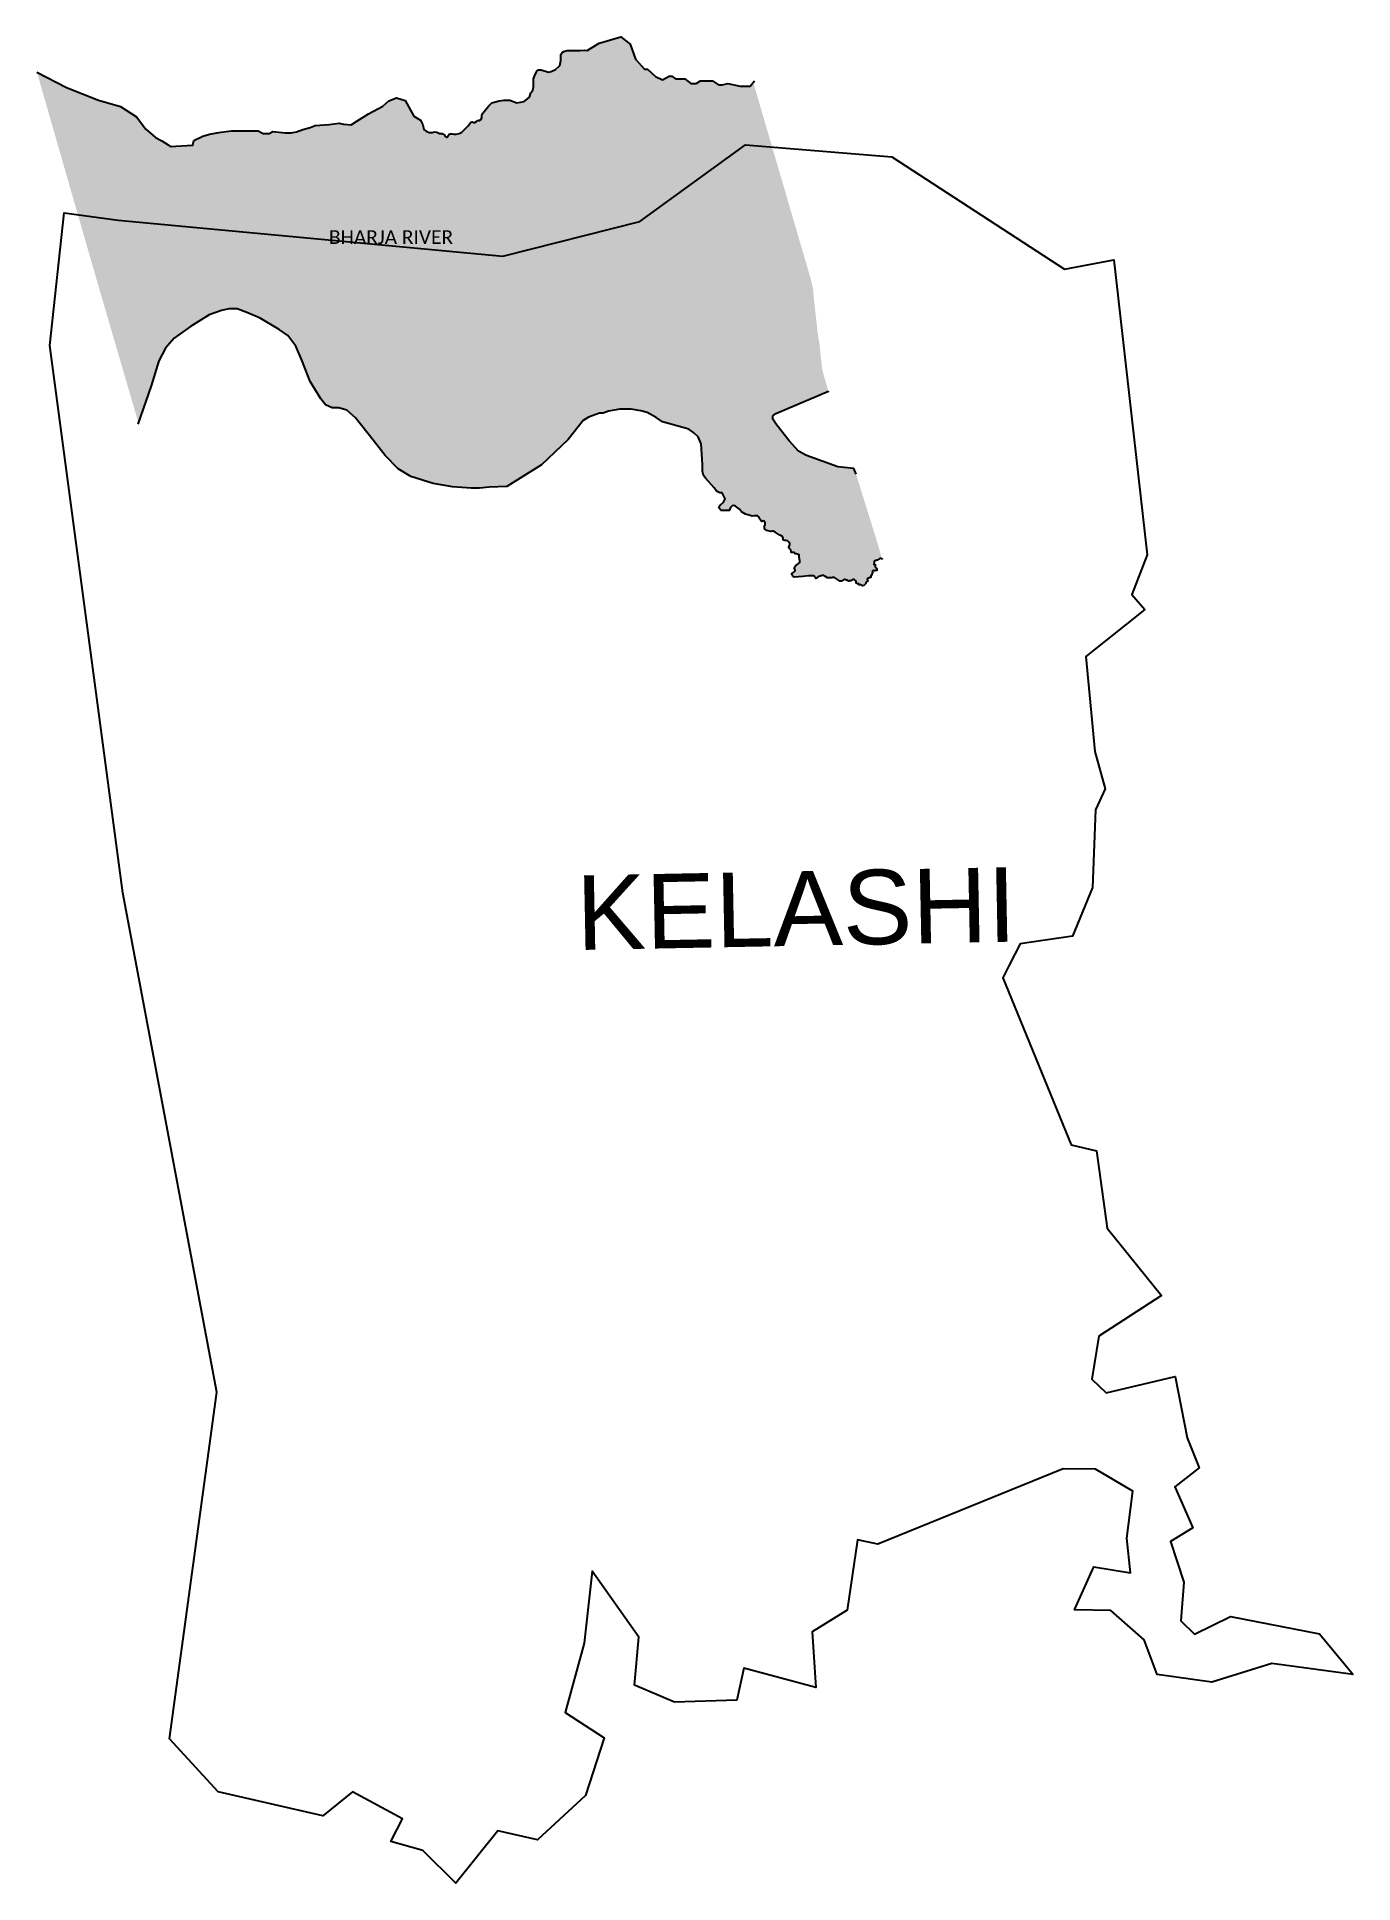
# Model space of a CAD drawing. Header units: metres. Extents: x 293516 to 295436, y 1981150 to 1983844.
import ezdxf

# ---------------------------------------------------------------- set-up
doc = ezdxf.new("R2010")
doc.units = ezdxf.units.M
doc.header["$MEASUREMENT"] = 0
for name, color, linetype in [('RIVER', 4, 'Continuous'), ('RIVER TEXT', 7, 'Continuous'), ('village', 3, 'Continuous'), ('VILLAGE NAME', 250, 'Continuous')]:
    doc.layers.add(name, color=color, linetype=linetype)
doc.styles.get("Standard").update_dxf_attribs({"font": 'simplex.shx'})

msp = doc.modelspace()

# ---------------------------------------------------------------- hatches: boundary and pattern name
at = {"layer": 'RIVER'}
h = msp.add_hatch(dxfattribs=at)
h.set_pattern_fill('DASH', color=256, scale=35)
h.paths.add_polyline_path([(294647.6, 1983478.6), (294643.1, 1983496.2), (294560.8, 1983777.8), (294556.1, 1983772.1), (294541.9, 1983772.1), (294523.9, 1983776), (294515.5, 1983774), (294510, 1983774), (294501.2, 1983780.2), (294483.9, 1983780.2), (294477.5, 1983776), (294469.9, 1983776), (294460.8, 1983783), (294447.4, 1983783), (294442.2, 1983786.8), (294438, 1983786.8), (294428.3, 1983781.7), (294418.4, 1983786.2), (294406.6, 1983797), (294402.1, 1983797), (294389.1, 1983811.8), (294381.5, 1983833.5), (294367.5, 1983844.1), (294336.1, 1983834.8), (294318.8, 1983824.5), (294314.9, 1983825), (294308.5, 1983824.1), (294288.9, 1983824.1), (294284.6, 1983822.9), (294282.3, 1983821.3), (294280.4, 1983818.3), (294280.4, 1983809.6), (294278.6, 1983802.6), (294277.9, 1983801.5), (294272.2, 1983796.5), (294266.3, 1983793.5), (294262.3, 1983792.8), (294251.6, 1983796), (294247.7, 1983796), (294245.5, 1983794.4), (294242.8, 1983789.4), (294240.5, 1983782.9), (294240.5, 1983771.3), (294239.4, 1983766.6), (294236.6, 1983762.3), (294234.5, 1983756), (294226.9, 1983750.1), (294215.8, 1983748), (294206, 1983751.7), (294197.2, 1983751.7), (294190.1, 1983750.9), (294179.6, 1983747.7), (294174.9, 1983742.9), (294170.4, 1983737.5), (294166.6, 1983732.8), (294165.2, 1983729.8), (294165.2, 1983725.8), (294163.6, 1983723.5), (294161.1, 1983722), (294159, 1983722), (294157, 1983720.8), (294154.6, 1983719.4), (294152.5, 1983719.4), (294150.7, 1983720.3), (294148.7, 1983719.5), (294145, 1983714.5), (294135.6, 1983705.2), (294132.1, 1983703.2), (294127.3, 1983702), (294124.1, 1983702), (294121.6, 1983702.8), (294118.8, 1983702.8), (294117.2, 1983702.1), (294114.4, 1983697.8), (294113.1, 1983697.8), (294111.6, 1983698.9), (294109.8, 1983701.7), (294106.9, 1983703.1), (294103, 1983703.1), (294099.5, 1983704.9), (294095.9, 1983705.6), (294092.3, 1983704.6), (294088.2, 1983704.6), (294084, 1983706.5), (294080.5, 1983709.2), (294078.8, 1983715.6), (294075.3, 1983722.8), (294065.7, 1983728.6), (294053.4, 1983751.2), (294040.3, 1983755.1), (294029.3, 1983751), (294020.8, 1983743), (293999.8, 1983732.1), (293982.7, 1983721), (293974.3, 1983715.8), (293963.1, 1983716.8), (293957.1, 1983718.2), (293942.2, 1983716.4), (293922, 1983714.8), (293914.8, 1983711.9), (293903.7, 1983709), (293894.8, 1983705.5), (293886.8, 1983704), (293878.2, 1983704), (293860.4, 1983705.9), (293854.6, 1983703.3), (293846, 1983703.3), (293839, 1983706.9), (293799.2, 1983706.9), (293781.5, 1983704.7), (293767.8, 1983702.4), (293757.9, 1983699.2), (293744.8, 1983693.2), (293743.6, 1983686.2), (293710.3, 1983684), (293707.6, 1983686.4), (293698.3, 1983692.7), (293689.1, 1983697.5), (293675, 1983709.4), (293661.4, 1983727.4), (293637.8, 1983742.4), (293605.9, 1983752), (293559.4, 1983770.3), (293516.2, 1983792.5), (293601.6, 1983495.3), (293663.8, 1983282.3), (293663.9, 1983280.7), (293682.8, 1983335), (293693.8, 1983371.4), (293703.5, 1983389.8), (293716.2, 1983404.7), (293740, 1983421.7), (293767.1, 1983438.7), (293785.3, 1983445.1), (293796.1, 1983447.2), (293808, 1983447.2), (293822.2, 1983442), (293841.8, 1983433.7), (293869.4, 1983417), (293882.2, 1983408.6), (293893.6, 1983393.1), (293902.3, 1983372.6), (293914.5, 1983341.2), (293930, 1983316.1), (293936.8, 1983307.4), (293946.7, 1983302.9), (293956.5, 1983302.9), (293968.3, 1983299.3), (293980.9, 1983288.4), (294006.6, 1983255.9), (294024.2, 1983233.6), (294043, 1983213.9), (294061.4, 1983202.8), (294094, 1983192.4), (294122.4, 1983187.7), (294149.3, 1983185.5), (294161.5, 1983185.5), (294174.2, 1983187.1), (294201.3, 1983188.3), (294252, 1983219.8), (294290.8, 1983256.7), (294312.7, 1983284.4), (294320.7, 1983289.3), (294336.6, 1983295.2), (294341.7, 1983295.2), (294349.5, 1983298.2), (294366, 1983300.9), (294382.6, 1983300.9), (294396.9, 1983298.6), (294406.3, 1983296), (294419.4, 1983288.8), (294428.3, 1983282.4), (294466.7, 1983271.7), (294474.3, 1983266.5), (294480.6, 1983260.6), (294484.6, 1983250.5), (294486.8, 1983220), (294486.8, 1983210.5), (294488.4, 1983204.1), (294491.8, 1983199.9), (294503.7, 1983186.4), (294507.4, 1983181.4), (294512, 1983179.1), (294515.4, 1983179.1), (294519.7, 1983169.9), (294517.5, 1983165.5), (294512.4, 1983160.7), (294510.6, 1983157.1), (294514.1, 1983153.1), (294525.5, 1983153.1), (294527.4, 1983157.6), (294530.1, 1983159.9), (294532.2, 1983160.3), (294534.9, 1983159.5), (294540.5, 1983155.3), (294543.8, 1983151.2), (294549.7, 1983147.8), (294556.4, 1983145.6), (294559.3, 1983145), (294562.8, 1983145.5), (294567, 1983145.5), (294569, 1983144), (294570.2, 1983140.9), (294571.2, 1983139.9), (294572.2, 1983137.9), (294573.3, 1983137.3), (294575.4, 1983137.8), (294576.5, 1983137.4), (294577.8, 1983136.4), (294578.4, 1983135.2), (294578.4, 1983132.7), (294577.3, 1983131.4), (294577, 1983130), (294577, 1983127.2), (294577.5, 1983125.9), (294580.7, 1983123.7), (294586.5, 1983122.6), (294588.2, 1983123), (294589.9, 1983123), (294592.9, 1983121.5), (294598.5, 1983117.5), (294603.6, 1983115.1), (294604.2, 1983112.5), (294604.2, 1983110.4), (294605.1, 1983109.8), (294606.7, 1983109.3), (294608.5, 1983109.3), (294610.8, 1983108.7), (294612.9, 1983107.1), (294614.3, 1983105.1), (294614.3, 1983103.2), (294612.7, 1983099.6), (294613.1, 1983098.2), (294614.3, 1983097.1), (294615.5, 1983095.7), (294616.1, 1983092.8), (294616.1, 1983092), (294616.8, 1983091.6), (294620.5, 1983091.6), (294621.7, 1983090.1), (294623.6, 1983090.1), (294626.5, 1983089.1), (294627.8, 1983088.2), (294627.8, 1983084.9), (294628.9, 1983079.7), (294628.9, 1983077.4), (294622.2, 1983072.6), (294620.3, 1983069.3), (294620.9, 1983067.8), (294622, 1983066.8), (294622, 1983065.1), (294620.8, 1983064.3), (294619.8, 1983062.9), (294617.2, 1983061.2), (294617.2, 1983059.5), (294617.9, 1983058.7), (294618.7, 1983057), (294620.4, 1983055.7), (294632.9, 1983056.9), (294641.6, 1983057.8), (294648.6, 1983057.8), (294649.7, 1983057.4), (294651.2, 1983055.6), (294652.2, 1983054), (294653.5, 1983054.4), (294654.2, 1983055.5), (294655.8, 1983056.7), (294658.5, 1983057.5), (294661.3, 1983058.1), (294663.7, 1983058.1), (294665.3, 1983057.4), (294668.9, 1983054.9), (294675.4, 1983054.9), (294676.5, 1983055.4), (294679.1, 1983055.4), (294683.6, 1983052.3), (294686.4, 1983050.7), (294687.3, 1983050), (294689.3, 1983050), (294690.7, 1983050.6), (294691.9, 1983051.7), (294693.8, 1983052.3), (294695.1, 1983052.3), (294696.5, 1983051.7), (294698.1, 1983051.5), (294698.7, 1983050.5), (294699.5, 1983050), (294700.4, 1983050), (294701.1, 1983050.4), (294703, 1983050.4), (294706.4, 1983052.2), (294707.5, 1983052.2), (294708.5, 1983051.9), (294710.7, 1983050.1), (294711.1, 1983049), (294710.8, 1983048.2), (294710.8, 1983047.6), (294711, 1983047), (294712.6, 1983046.2), (294714.6, 1983046.2), (294715.4, 1983044.5), (294716.2, 1983044.5), (294716.9, 1983044.8), (294717.7, 1983044.8), (294718.3, 1983044.4), (294719.3, 1983043.6), (294719.9, 1983043.2), (294721.9, 1983043.9), (294723.1, 1983044.6), (294724, 1983045.6), (294724.8, 1983046.4), (294725.1, 1983047), (294724.8, 1983048.1), (294725.8, 1983048.4), (294727.1, 1983049.7), (294727.8, 1983050), (294727.9, 1983050.6), (294727.8, 1983051.2), (294727.1, 1983052.1), (294727.1, 1983052.6), (294727.5, 1983054), (294728.1, 1983054.2), (294728.9, 1983054.2), (294729.2, 1983054.3), (294730.3, 1983055.5), (294730.8, 1983055.5), (294731.3, 1983055.2), (294732.2, 1983055.2), (294732.3, 1983055.5), (294732.2, 1983056.1), (294732.4, 1983056.7), (294732.4, 1983058.3), (294733.4, 1983058.6), (294733.7, 1983058.9), (294733.7, 1983060), (294734.8, 1983062.3), (294734.8, 1983062.5), (294734.3, 1983063.2), (294734.5, 1983064.5), (294735.3, 1983065.4), (294737.1, 1983065.4), (294737.7, 1983065), (294738.3, 1983065), (294739.8, 1983065.5), (294740.5, 1983065.5), (294740.9, 1983065.7), (294740.9, 1983067.3), (294741.1, 1983067.7), (294741.2, 1983068), (294741.2, 1983068.3), (294741, 1983068.6), (294739.5, 1983069.6), (294738.8, 1983070.5), (294738.4, 1983071.3), (294738.4, 1983072.4), (294739, 1983073.2), (294739, 1983073.6), (294738.9, 1983073.9), (294738.7, 1983074), (294738.2, 1983074), (294737.5, 1983073.6), (294736.7, 1983074.2), (294736.7, 1983075.3), (294737, 1983075.8), (294737, 1983078.5), (294737.5, 1983079.5), (294740.1, 1983080), (294740.9, 1983080.6), (294742.3, 1983080.6), (294743.2, 1983081), (294743.7, 1983082.2), (294745.2, 1983083.1), (294746.7, 1983083.1), (294747.6, 1983082.6), (294748.5, 1983082.4), (294741.6, 1983106.9), (294710.7, 1983206.2), (294707.6, 1983214.4), (294684.3, 1983216.7), (294638.4, 1983233.3), (294627, 1983239.7), (294613.2, 1983254.8), (294595.3, 1983277.7), (294589.4, 1983286.5), (294589.4, 1983291.1), (294593.8, 1983294.6), (294670.6, 1983327.3), (294669.3, 1983330.8), (294662.3, 1983355.3), (294661.1, 1983360.8), (294657.1, 1983398.3), (294655.1, 1983408.6)])
h.paths.add_polyline_path([(293935.3, 1983528.5), (294128.2, 1983528.5), (294128.2, 1983577), (293935.3, 1983577)], flags=24)
h = msp.add_hatch(dxfattribs=at)
h.set_pattern_fill('DASH', color=256, scale=35)
h.paths.add_polyline_path([(293935.3, 1983528.5), (294128.2, 1983528.5), (294128.2, 1983577), (293935.3, 1983577)], flags=24)
h.paths.add_polyline_path([(293575.8, 1983584.9), (293634.7, 1983576.8), (294195.8, 1983524.4), (294395.2, 1983574.7), (294549.4, 1983686.6), (294588.4, 1983683.4), (294560.8, 1983777.8), (294556.1, 1983772.1), (294541.9, 1983772.1), (294523.9, 1983776), (294515.5, 1983774), (294510, 1983774), (294501.2, 1983780.2), (294483.9, 1983780.2), (294477.5, 1983776), (294469.9, 1983776), (294460.8, 1983783), (294447.4, 1983783), (294442.2, 1983786.8), (294438, 1983786.8), (294428.3, 1983781.7), (294418.4, 1983786.2), (294406.6, 1983797), (294402.1, 1983797), (294389.1, 1983811.8), (294381.5, 1983833.5), (294367.5, 1983844.1), (294336.1, 1983834.8), (294318.8, 1983824.5), (294314.9, 1983825), (294308.5, 1983824.1), (294288.9, 1983824.1), (294284.6, 1983822.9), (294282.3, 1983821.3), (294280.4, 1983818.3), (294280.4, 1983809.6), (294278.6, 1983802.6), (294277.9, 1983801.5), (294272.2, 1983796.5), (294266.3, 1983793.5), (294262.3, 1983792.8), (294251.6, 1983796), (294247.7, 1983796), (294245.5, 1983794.4), (294242.8, 1983789.4), (294240.5, 1983782.9), (294240.5, 1983771.3), (294239.4, 1983766.6), (294236.6, 1983762.3), (294234.5, 1983756), (294226.9, 1983750.1), (294215.8, 1983748), (294206, 1983751.7), (294197.2, 1983751.7), (294190.1, 1983750.9), (294179.6, 1983747.7), (294174.9, 1983742.9), (294170.4, 1983737.5), (294166.6, 1983732.8), (294165.2, 1983729.8), (294165.2, 1983725.8), (294163.6, 1983723.5), (294161.1, 1983722), (294159, 1983722), (294157, 1983720.8), (294154.6, 1983719.4), (294152.5, 1983719.4), (294150.7, 1983720.3), (294148.7, 1983719.5), (294145, 1983714.5), (294135.6, 1983705.2), (294132.1, 1983703.2), (294127.3, 1983702), (294124.1, 1983702), (294121.6, 1983702.8), (294118.8, 1983702.8), (294117.2, 1983702.1), (294114.4, 1983697.8), (294113.1, 1983697.8), (294111.6, 1983698.9), (294109.8, 1983701.7), (294106.9, 1983703.1), (294103, 1983703.1), (294099.5, 1983704.9), (294095.9, 1983705.6), (294092.3, 1983704.6), (294088.2, 1983704.6), (294084, 1983706.5), (294080.5, 1983709.2), (294078.8, 1983715.6), (294075.3, 1983722.8), (294065.7, 1983728.6), (294053.4, 1983751.2), (294040.3, 1983755.1), (294029.3, 1983751), (294020.8, 1983743), (293999.8, 1983732.1), (293982.7, 1983721), (293974.3, 1983715.8), (293963.1, 1983716.8), (293957.1, 1983718.2), (293942.2, 1983716.4), (293922, 1983714.8), (293914.8, 1983711.9), (293903.7, 1983709), (293894.8, 1983705.5), (293886.8, 1983704), (293878.2, 1983704), (293860.4, 1983705.9), (293854.6, 1983703.3), (293846, 1983703.3), (293839, 1983706.9), (293799.2, 1983706.9), (293781.5, 1983704.7), (293767.8, 1983702.4), (293757.9, 1983699.2), (293744.8, 1983693.2), (293743.6, 1983686.2), (293710.3, 1983684), (293707.6, 1983686.4), (293698.3, 1983692.7), (293689.1, 1983697.5), (293675, 1983709.4), (293661.4, 1983727.4), (293637.8, 1983742.4), (293605.9, 1983752), (293559.4, 1983770.3), (293516.2, 1983792.5)])
h.paths.add_polyline_path([(294730.5, 1983055.7), (294730.3, 1983055.5), (294730.8, 1983055.5)])
h.paths.add_polyline_path([(294727, 1983052.2), (294727.1, 1983052.1), (294727.1, 1983052.6)])
h.paths.add_polyline_path([(294738.4, 1983070.9), (294738.8, 1983070.5), (294738.4, 1983071.3)])
h.paths.add_polyline_path([(294717.3, 1983045), (294716.9, 1983044.8), (294717.7, 1983044.8)])

# ---------------------------------------------------------------- linework, layer by layer
at = {"layer": 'RIVER', "color": 4}
for points in [[(293516.2, 1983792.5), (293559.4, 1983770.3), (293605.9, 1983752), (293637.8, 1983742.4), (293661.4, 1983727.4), (293675, 1983709.4), (293689.1, 1983697.5), (293698.3, 1983692.7), (293707.6, 1983686.4), (293710.3, 1983684), (293743.6, 1983686.2), (293744.8, 1983693.2), (293757.9, 1983699.2), (293767.8, 1983702.4), (293781.5, 1983704.7), (293799.2, 1983706.9), (293839, 1983706.9), (293846, 1983703.3), (293854.6, 1983703.3), (293860.4, 1983705.9), (293878.2, 1983704), (293886.8, 1983704), (293894.8, 1983705.5), (293903.7, 1983709), (293914.8, 1983711.9), (293922, 1983714.8), (293942.2, 1983716.4), (293957.1, 1983718.2), (293963.1, 1983716.8), (293974.3, 1983715.8), (293982.7, 1983721), (293999.8, 1983732.1), (294020.8, 1983743), (294029.3, 1983751), (294040.3, 1983755.1), (294053.4, 1983751.2), (294065.7, 1983728.6), (294075.3, 1983722.8), (294078.8, 1983715.6), (294080.5, 1983709.2), (294084, 1983706.5), (294088.2, 1983704.6), (294092.3, 1983704.6), (294095.9, 1983705.6), (294099.5, 1983704.9), (294103, 1983703.1), (294106.9, 1983703.1), (294109.8, 1983701.7), (294111.6, 1983698.9), (294113.1, 1983697.8), (294114.4, 1983697.8), (294117.2, 1983702.1), (294118.8, 1983702.8), (294121.6, 1983702.8), (294124.1, 1983702), (294127.3, 1983702), (294132.1, 1983703.2), (294135.6, 1983705.2), (294145, 1983714.5), (294148.7, 1983719.5), (294150.7, 1983720.3), (294152.5, 1983719.4), (294154.6, 1983719.4), (294157, 1983720.8), (294159, 1983722), (294161.1, 1983722), (294163.6, 1983723.5), (294165.2, 1983725.8), (294165.2, 1983729.8), (294166.6, 1983732.8), (294170.4, 1983737.5), (294174.9, 1983742.9), (294179.6, 1983747.7), (294190.1, 1983750.9), (294197.2, 1983751.7), (294206, 1983751.7), (294215.8, 1983748), (294226.9, 1983750.1), (294234.5, 1983756), (294236.6, 1983762.3), (294239.4, 1983766.6), (294240.5, 1983771.3), (294240.5, 1983782.9), (294242.8, 1983789.4), (294245.5, 1983794.4), (294247.7, 1983796), (294251.6, 1983796), (294262.3, 1983792.8), (294266.3, 1983793.5), (294272.2, 1983796.5), (294277.9, 1983801.5), (294278.6, 1983802.6), (294280.4, 1983809.6), (294280.4, 1983818.3), (294282.3, 1983821.3), (294284.6, 1983822.9), (294288.9, 1983824.1), (294308.5, 1983824.1), (294314.9, 1983825), (294318.8, 1983824.5), (294336.1, 1983834.8), (294367.5, 1983844.1), (294381.5, 1983833.5), (294389.1, 1983811.8), (294402.1, 1983797), (294406.6, 1983797), (294418.4, 1983786.2), (294428.3, 1983781.7), (294438, 1983786.8), (294442.2, 1983786.8), (294447.4, 1983783), (294460.8, 1983783), (294469.9, 1983776), (294477.5, 1983776), (294483.9, 1983780.2), (294501.2, 1983780.2), (294510, 1983774), (294515.5, 1983774), (294523.9, 1983776), (294541.9, 1983772.1), (294556.1, 1983772.1), (294562.5, 1983779.8)], [(294749.3, 1983082.2), (294749.3, 1983082.2), (294747.6, 1983082.6), (294746.7, 1983083.1), (294745.2, 1983083.1), (294743.7, 1983082.2), (294743.2, 1983081), (294742.3, 1983080.6), (294740.9, 1983080.6), (294740.1, 1983080), (294737.5, 1983079.5), (294737, 1983078.5), (294737, 1983075.8), (294736.7, 1983075.3), (294736.7, 1983074.2), (294737.3, 1983073.7), (294737.8, 1983073.7), (294738.2, 1983074), (294738.7, 1983074), (294738.9, 1983073.9), (294739, 1983073.6), (294739, 1983073.2), (294738.6, 1983072.7), (294738.4, 1983072), (294738.4, 1983071.3), (294738.8, 1983070.5), (294739.5, 1983069.6), (294741, 1983068.6), (294741.2, 1983068.3), (294741.2, 1983068), (294741.1, 1983067.7), (294740.9, 1983067.3), (294740.9, 1983065.7), (294740.5, 1983065.5), (294739.8, 1983065.5), (294738.3, 1983065), (294737.7, 1983065), (294737.1, 1983065.4), (294735.6, 1983065.4), (294735, 1983065), (294734.5, 1983064.5), (294734.3, 1983063.5), (294734.5, 1983062.9), (294734.8, 1983062.5), (294734.8, 1983062.3), (294734.6, 1983062), (294733.7, 1983060), (294733.7, 1983058.9), (294733.4, 1983058.6), (294732.8, 1983058.4), (294732.4, 1983058.1), (294732.4, 1983056.7), (294732.2, 1983056.1), (294732.3, 1983055.5), (294732.2, 1983055.2), (294731.3, 1983055.2), (294730.8, 1983055.5), (294730.3, 1983055.5), (294729.9, 1983055), (294729.2, 1983054.3), (294728.9, 1983054.2), (294728.1, 1983054.2), (294727.5, 1983054), (294727.1, 1983052.6), (294727.1, 1983052.1), (294727.8, 1983051.2), (294727.9, 1983050.6), (294727.8, 1983050), (294727.1, 1983049.7), (294725.8, 1983048.4), (294725.1, 1983048.2), (294724.9, 1983047.7), (294725.1, 1983047), (294724.8, 1983046.4), (294724, 1983045.6), (294723.1, 1983044.6), (294721.9, 1983043.9), (294719.9, 1983043.2), (294719.3, 1983043.6), (294718.3, 1983044.4), (294717.7, 1983044.8), (294716.9, 1983044.8), (294716.2, 1983044.5), (294715.4, 1983044.5), (294714.8, 1983045.9), (294714.1, 1983046.2), (294712.6, 1983046.2), (294711, 1983047), (294710.8, 1983047.6), (294710.8, 1983048.2), (294711.1, 1983049), (294710.7, 1983050.1), (294708.5, 1983051.9), (294707.5, 1983052.2), (294706.4, 1983052.2), (294703, 1983050.4), (294701.1, 1983050.4), (294700.4, 1983050), (294699.5, 1983050), (294698.7, 1983050.5), (294698.1, 1983051.5), (294696.5, 1983051.7), (294695.1, 1983052.3), (294693.8, 1983052.3), (294691.9, 1983051.7), (294690.7, 1983050.6), (294689.3, 1983050), (294687.3, 1983050), (294686.4, 1983050.7), (294683.6, 1983052.3), (294679.1, 1983055.4), (294676.5, 1983055.4), (294675.4, 1983054.9), (294668.9, 1983054.9), (294665.3, 1983057.4), (294663.7, 1983058.1), (294661.3, 1983058.1), (294658.5, 1983057.5), (294655.8, 1983056.7), (294654.2, 1983055.5), (294653.5, 1983054.4), (294652.2, 1983054), (294651.2, 1983055.6), (294649.7, 1983057.4), (294648.6, 1983057.8), (294641.6, 1983057.8), (294632.9, 1983056.9), (294620.4, 1983055.7), (294618.7, 1983057), (294617.9, 1983058.7), (294617.2, 1983059.5), (294617.2, 1983061.2), (294619.8, 1983062.9), (294620.8, 1983064.3), (294622, 1983065.1), (294622, 1983066.8), (294620.9, 1983067.8), (294620.3, 1983069.3), (294622.2, 1983072.6), (294628.9, 1983077.4), (294628.9, 1983079.7), (294627.8, 1983084.9), (294627.8, 1983088.2), (294626.5, 1983089.1), (294623.6, 1983090.1), (294621.7, 1983090.1), (294620.5, 1983091.6), (294616.8, 1983091.6), (294616.1, 1983092), (294616.1, 1983092.8), (294615.5, 1983095.7), (294614.3, 1983097.1), (294613.1, 1983098.2), (294612.7, 1983099.6), (294614.3, 1983103.2), (294614.3, 1983105.1), (294612.9, 1983107.1), (294610.8, 1983108.7), (294608.5, 1983109.3), (294606.7, 1983109.3), (294605.1, 1983109.8), (294604.2, 1983110.4), (294604.2, 1983112.5), (294603.6, 1983115.1), (294598.5, 1983117.5), (294592.9, 1983121.5), (294589.9, 1983123), (294588.2, 1983123), (294586.5, 1983122.6), (294580.7, 1983123.7), (294577.5, 1983125.9), (294577, 1983127.2), (294577, 1983130), (294577.3, 1983131.4), (294578.4, 1983132.7), (294578.4, 1983135.2), (294577.8, 1983136.4), (294576.5, 1983137.4), (294575.4, 1983137.8), (294573.3, 1983137.3), (294572.2, 1983137.9), (294571.2, 1983139.9), (294570.2, 1983140.9), (294569, 1983144), (294567, 1983145.5), (294562.8, 1983145.5), (294559.3, 1983145), (294556.4, 1983145.6), (294549.7, 1983147.8), (294543.8, 1983151.2), (294540.5, 1983155.3), (294534.9, 1983159.5), (294532.2, 1983160.3), (294530.1, 1983159.9), (294527.4, 1983157.6), (294525.5, 1983153.1), (294514.1, 1983153.1), (294510.6, 1983157.1), (294512.4, 1983160.7), (294517.5, 1983165.5), (294519.7, 1983169.9), (294515.4, 1983179.1), (294512, 1983179.1), (294507.4, 1983181.4), (294503.7, 1983186.4), (294491.8, 1983199.9), (294488.4, 1983204.1), (294486.8, 1983210.5), (294486.8, 1983220), (294484.6, 1983250.5), (294480.6, 1983260.6), (294474.3, 1983266.5), (294466.7, 1983271.7), (294428.3, 1983282.4), (294419.4, 1983288.8), (294406.3, 1983296), (294396.9, 1983298.6), (294382.6, 1983300.9), (294366, 1983300.9), (294349.5, 1983298.2), (294341.7, 1983295.2), (294336.6, 1983295.2), (294320.7, 1983289.3), (294312.7, 1983284.4), (294290.8, 1983256.7), (294252, 1983219.8), (294201.3, 1983188.3), (294175.9, 1983187.3), (294161.5, 1983185.5), (294149.3, 1983185.5), (294122.4, 1983187.7), (294094, 1983192.4), (294061.4, 1983202.8), (294043, 1983213.9), (294024.2, 1983233.6), (294006.6, 1983255.9), (293980.9, 1983288.4), (293968.3, 1983299.3), (293956.5, 1983302.9), (293946.7, 1983302.9), (293936.8, 1983307.4), (293930, 1983316.1), (293914.5, 1983341.2), (293902.3, 1983372.6), (293893.6, 1983393.1), (293882.2, 1983408.6), (293869.4, 1983417), (293841.8, 1983433.7), (293822.2, 1983442), (293808, 1983447.2), (293796.1, 1983447.2), (293785.3, 1983445.1), (293767.1, 1983438.7), (293740, 1983421.7), (293716.2, 1983404.7), (293703.5, 1983389.8), (293693.8, 1983371.4), (293682.8, 1983335), (293663.4, 1983279.2)]]:
    msp.add_lwpolyline(points, dxfattribs=at)
at = {"layer": 'RIVER'}
msp.add_lwpolyline([(294655.1, 1983408.6), (294655.1, 1983408.6)], close=True, dxfattribs=at)
msp.add_lwpolyline([(294710.7, 1983206.2), (294707.6, 1983214.4), (294684.3, 1983216.7), (294638.4, 1983233.3), (294627, 1983239.7), (294613.2, 1983254.8), (294595.3, 1983277.7), (294589.4, 1983286.5), (294589.4, 1983291.1), (294593.8, 1983294.6), (294670.6, 1983327.3), (294670.6, 1983327.3)], dxfattribs=at)
at = {"layer": 'village', "color": 3, "true_color": 0x00ff00}
msp.add_polyline3d([(295435.5, 1981454.6, 0), (295317, 1981470.8, 0), (295229.7, 1981443.6, 0), (295149.9, 1981454.8, 0), (295130.7, 1981505.5, 0), (295082.5, 1981548.3, 0), (295029.3, 1981549.3, 0), (295057.3, 1981612, 0), (295111.1, 1981603, 0), (295105.5, 1981653.9, 0), (295114.2, 1981722.4, 0), (295060.1, 1981754.3, 0), (295012.9, 1981754.9, 0), (294742.4, 1981644.8, 0), (294712.8, 1981651.4, 0), (294697.8, 1981548.6, 0), (294646.8, 1981517.2, 0), (294652.2, 1981435.6, 0), (294547.2, 1981463.9, 0), (294537, 1981417.5, 0), (294445.9, 1981414.4, 0), (294387.7, 1981439.2, 0), (294394, 1981509.4, 0), (294326, 1981605.6, 0), (294314.1, 1981500.5, 0), (294286.5, 1981399.5, 0), (294343.5, 1981362.3, 0), (294316.1, 1981278.3, 0), (294246, 1981213.5, 0), (294188.1, 1981226.8, 0), (294126.9, 1981150.5, 0), (294079, 1981198.1, 0), (294032.4, 1981211.1, 0), (294049.5, 1981244.3, 0), (293976.4, 1981283.7, 0), (293933.3, 1981248.4, 0), (293780.4, 1981283.6, 0), (293709.5, 1981360.8, 0), (293778.3, 1981866.6, 0), (293641.6, 1982595.3, 0), (293535.2, 1983394.1, 0), (293556, 1983587.6, 0), (293634.7, 1983576.8, 0), (294195.8, 1983524.4, 0), (294395.2, 1983574.7, 0), (294549.4, 1983686.6, 0), (294762.9, 1983669, 0), (295014.6, 1983505.3, 0), (295086.8, 1983519, 0), (295135.1, 1983088.5, 0), (295112.8, 1983030.5, 0), (295131.9, 1983008.7, 0), (295046, 1982940.3, 0), (295058.8, 1982801.7, 0), (295074.1, 1982746.8, 0), (295059.8, 1982716.6, 0), (295055.5, 1982603.3, 0), (295026.6, 1982531.9, 0), (294950.1, 1982520.7, 0), (294934, 1982489.8, 0), (294925, 1982471.1, 0), (295024.3, 1982227.8, 0), (295061.6, 1982218.7, 0), (295077, 1982105.9, 0), (295156.3, 1982008, 0), (295064.6, 1981948.4, 0), (295054.4, 1981885.7, 0), (295075.5, 1981865.9, 0), (295176.3, 1981889.6, 0), (295193.4, 1981800.1, 0), (295211.1, 1981756.3, 0), (295175.4, 1981728.7, 0), (295201.7, 1981668.9, 0), (295169.1, 1981648.8, 0), (295188.5, 1981589.7, 0), (295184.5, 1981533.3, 0), (295204.3, 1981513.5, 0), (295257, 1981539.4, 0), (295386.5, 1981514.1, 0)], close=True, dxfattribs=at)
msp.add_polyline3d([(295435.5, 1981454.6, 0), (295317, 1981470.8, 0), (295229.7, 1981443.6, 0), (295149.9, 1981454.8, 0), (295130.7, 1981505.5, 0), (295082.5, 1981548.3, 0), (295029.3, 1981549.3, 0), (295057.3, 1981612, 0), (295111.1, 1981603, 0), (295105.5, 1981653.9, 0), (295114.2, 1981722.4, 0), (295060.1, 1981754.3, 0), (295012.9, 1981754.9, 0), (294742.4, 1981644.8, 0), (294712.8, 1981651.4, 0), (294697.8, 1981548.6, 0), (294646.8, 1981517.2, 0), (294652.2, 1981435.6, 0), (294547.2, 1981463.9, 0), (294537, 1981417.5, 0), (294445.9, 1981414.4, 0), (294387.7, 1981439.2, 0), (294394, 1981509.4, 0), (294326, 1981605.6, 0), (294314.1, 1981500.5, 0), (294286.5, 1981399.5, 0), (294343.5, 1981362.3, 0), (294316.1, 1981278.3, 0), (294246, 1981213.5, 0), (294188.1, 1981226.8, 0), (294126.9, 1981150.5, 0), (294079, 1981198.1, 0), (294032.4, 1981211.1, 0), (294049.5, 1981244.3, 0), (293976.4, 1981283.7, 0), (293933.3, 1981248.4, 0), (293780.4, 1981283.6, 0), (293709.5, 1981360.8, 0), (293778.3, 1981866.6, 0), (293641.6, 1982595.3, 0), (293535.2, 1983394.1, 0), (293556, 1983587.6, 0), (293634.7, 1983576.8, 0), (294195.8, 1983524.4, 0), (294395.2, 1983574.7, 0), (294549.4, 1983686.6, 0), (294762.9, 1983669, 0), (295014.6, 1983505.3, 0), (295086.8, 1983519, 0), (295135.1, 1983088.5, 0), (295112.8, 1983030.5, 0), (295131.9, 1983008.7, 0), (295046, 1982940.3, 0), (295058.8, 1982801.7, 0), (295074.1, 1982746.8, 0), (295059.8, 1982716.6, 0), (295055.5, 1982603.3, 0), (295026.6, 1982531.9, 0), (294950.1, 1982520.7, 0), (294934, 1982489.8, 0), (294925, 1982471.1, 0), (295024.3, 1982227.8, 0), (295061.6, 1982218.7, 0), (295077, 1982105.9, 0), (295156.3, 1982008, 0), (295064.6, 1981948.4, 0), (295054.4, 1981885.7, 0), (295075.5, 1981865.9, 0), (295176.3, 1981889.6, 0), (295193.4, 1981800.1, 0), (295211.1, 1981756.3, 0), (295175.4, 1981728.7, 0), (295201.7, 1981668.9, 0), (295169.1, 1981648.8, 0), (295188.5, 1981589.7, 0), (295184.5, 1981533.3, 0), (295204.3, 1981513.5, 0), (295257, 1981539.4, 0), (295386.5, 1981514.1, 0)], close=True, dxfattribs=at)
msp.add_polyline3d([(295435.5, 1981454.6, 0), (295317, 1981470.8, 0), (295229.7, 1981443.6, 0), (295149.9, 1981454.8, 0), (295130.7, 1981505.5, 0), (295082.5, 1981548.3, 0), (295029.3, 1981549.3, 0), (295057.3, 1981612, 0), (295111.1, 1981603, 0), (295105.5, 1981653.9, 0), (295114.2, 1981722.4, 0), (295060.1, 1981754.3, 0), (295012.9, 1981754.9, 0), (294742.4, 1981644.8, 0), (294712.8, 1981651.4, 0), (294697.8, 1981548.6, 0), (294646.8, 1981517.2, 0), (294652.2, 1981435.6, 0), (294547.2, 1981463.9, 0), (294537, 1981417.5, 0), (294445.9, 1981414.4, 0), (294387.7, 1981439.2, 0), (294394, 1981509.4, 0), (294326, 1981605.6, 0), (294314.1, 1981500.5, 0), (294286.5, 1981399.5, 0), (294343.5, 1981362.3, 0), (294316.1, 1981278.3, 0), (294246, 1981213.5, 0), (294188.1, 1981226.8, 0), (294126.9, 1981150.5, 0), (294079, 1981198.1, 0), (294032.4, 1981211.1, 0), (294049.5, 1981244.3, 0), (293976.4, 1981283.7, 0), (293933.3, 1981248.4, 0), (293780.4, 1981283.6, 0), (293709.5, 1981360.8, 0), (293778.3, 1981866.6, 0), (293641.6, 1982595.3, 0), (293535.2, 1983394.1, 0), (293556, 1983587.6, 0), (293634.7, 1983576.8, 0), (294195.8, 1983524.4, 0), (294395.2, 1983574.7, 0), (294549.4, 1983686.6, 0), (294762.9, 1983669, 0), (295014.6, 1983505.3, 0), (295086.8, 1983519, 0), (295135.1, 1983088.5, 0), (295112.8, 1983030.5, 0), (295131.9, 1983008.7, 0), (295046, 1982940.3, 0), (295058.8, 1982801.7, 0), (295074.1, 1982746.8, 0), (295059.8, 1982716.6, 0), (295055.5, 1982603.3, 0), (295026.6, 1982531.9, 0), (294950.1, 1982520.7, 0), (294934, 1982489.8, 0), (294925, 1982471.1, 0), (295024.3, 1982227.8, 0), (295061.6, 1982218.7, 0), (295077, 1982105.9, 0), (295156.3, 1982008, 0), (295064.6, 1981948.4, 0), (295054.4, 1981885.7, 0), (295075.5, 1981865.9, 0), (295176.3, 1981889.6, 0), (295193.4, 1981800.1, 0), (295211.1, 1981756.3, 0), (295175.4, 1981728.7, 0), (295201.7, 1981668.9, 0), (295169.1, 1981648.8, 0), (295188.5, 1981589.7, 0), (295184.5, 1981533.3, 0), (295204.3, 1981513.5, 0), (295257, 1981539.4, 0), (295386.5, 1981514.1, 0)], close=True, dxfattribs=at)
msp.add_polyline3d([(295435.5, 1981454.6, 0), (295317, 1981470.8, 0), (295229.7, 1981443.6, 0), (295149.9, 1981454.8, 0), (295130.7, 1981505.5, 0), (295082.5, 1981548.3, 0), (295029.3, 1981549.3, 0), (295057.3, 1981612, 0), (295111.1, 1981603, 0), (295105.5, 1981653.9, 0), (295114.2, 1981722.4, 0), (295060.1, 1981754.3, 0), (295012.9, 1981754.9, 0), (294742.4, 1981644.8, 0), (294712.8, 1981651.4, 0), (294697.8, 1981548.6, 0), (294646.8, 1981517.2, 0), (294652.2, 1981435.6, 0), (294547.2, 1981463.9, 0), (294537, 1981417.5, 0), (294445.9, 1981414.4, 0), (294387.7, 1981439.2, 0), (294394, 1981509.4, 0), (294326, 1981605.6, 0), (294314.1, 1981500.5, 0), (294286.5, 1981399.5, 0), (294343.5, 1981362.3, 0), (294316.1, 1981278.3, 0), (294246, 1981213.5, 0), (294188.1, 1981226.8, 0), (294126.9, 1981150.5, 0), (294079, 1981198.1, 0), (294032.4, 1981211.1, 0), (294049.5, 1981244.3, 0), (293976.4, 1981283.7, 0), (293933.3, 1981248.4, 0), (293780.4, 1981283.6, 0), (293709.5, 1981360.8, 0), (293778.3, 1981866.6, 0), (293641.6, 1982595.3, 0), (293535.2, 1983394.1, 0), (293556, 1983587.6, 0), (293634.7, 1983576.8, 0), (294195.8, 1983524.4, 0), (294395.2, 1983574.7, 0), (294549.4, 1983686.6, 0), (294762.9, 1983669, 0), (295014.6, 1983505.3, 0), (295086.8, 1983519, 0), (295135.1, 1983088.5, 0), (295112.8, 1983030.5, 0), (295131.9, 1983008.7, 0), (295046, 1982940.3, 0), (295058.8, 1982801.7, 0), (295074.1, 1982746.8, 0), (295059.8, 1982716.6, 0), (295055.5, 1982603.3, 0), (295026.6, 1982531.9, 0), (294950.1, 1982520.7, 0), (294934, 1982489.8, 0), (294925, 1982471.1, 0), (295024.3, 1982227.8, 0), (295061.6, 1982218.7, 0), (295077, 1982105.9, 0), (295156.3, 1982008, 0), (295064.6, 1981948.4, 0), (295054.4, 1981885.7, 0), (295075.5, 1981865.9, 0), (295176.3, 1981889.6, 0), (295193.4, 1981800.1, 0), (295211.1, 1981756.3, 0), (295175.4, 1981728.7, 0), (295201.7, 1981668.9, 0), (295169.1, 1981648.8, 0), (295188.5, 1981589.7, 0), (295184.5, 1981533.3, 0), (295204.3, 1981513.5, 0), (295257, 1981539.4, 0), (295386.5, 1981514.1, 0)], close=True, dxfattribs=at)

# ---------------------------------------------------------------- texts
at = {"layer": 'RIVER TEXT', "insert": (293927.8, 1983562), "char_height": 20, "attachment_point": 1}
msp.add_mtext_dynamic_manual_height_columns('\\pxqc;{\\fCalibri|b0|i0|c0|p34;BHARJA RIVER}', width=209.471, gutter_width=1, heights=[0], dxfattribs=at)
at = {"layer": 'VILLAGE NAME', "insert": (294301.7, 1982620.5), "char_height": 108.748, "attachment_point": 1, "rotation": 1.1028}
msp.add_mtext_dynamic_manual_height_columns('{\\fArial|b0|i0|c0|p34;KELASHI}', width=1571.314, gutter_width=543.7, heights=[0], dxfattribs=at)
msp.add_mtext_dynamic_manual_height_columns('{\\fArial|b0|i0|c0|p34;KELASHI}', width=1571.314, gutter_width=543.7, heights=[0], dxfattribs=at)
msp.add_mtext_dynamic_manual_height_columns('{\\fArial|b0|i0|c0|p34;KELASHI}', width=1571.314, gutter_width=543.7, heights=[0], dxfattribs=at)

doc.saveas('drawing.dxf')
